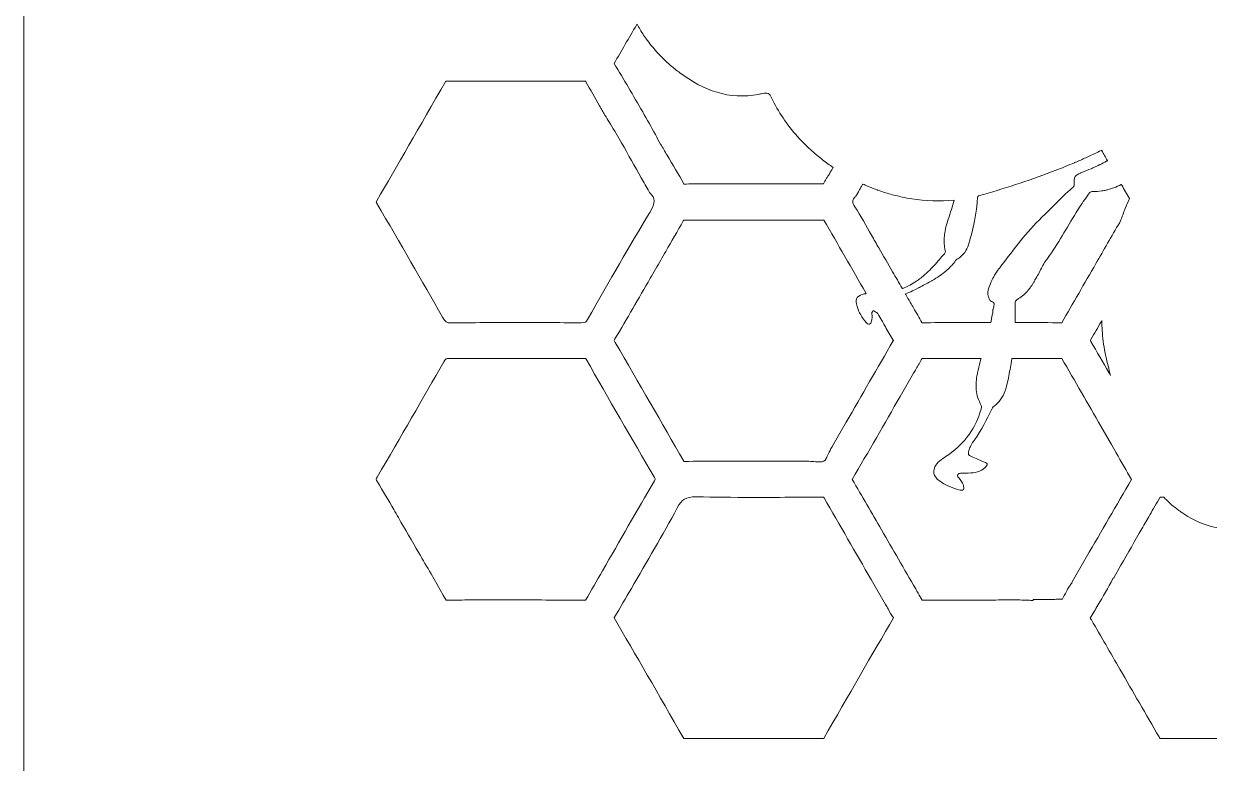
# Model space of a CAD drawing. Extents: x 54 to 4078, y -2000 to -23.
# Drawn here: x 2207.3 to 2650.2, y -544.7 to -268.3 of the extents above; entities that cross this region are included whole.
import ezdxf

# ---------------------------------------------------------------- set-up
doc = ezdxf.new("R2010")
doc.units = 0
doc.header["$MEASUREMENT"] = 0
doc.layers.add('Layer 1', color=7, linetype='Continuous', lineweight=0)

msp = doc.modelspace()

# ---------------------------------------------------------------- linework, layer by layer
at = {"layer": 'Layer 1'}
for points, knots in [([(2207.33, -39.12), (2207.33, -39.12), (2207.33, -960.88), (2207.33, -960.88), (2207.33, -960.88), (3038.67, -960.88), (3038.67, -960.88), (3038.67, -960.88), (3038.67, -39.12), (3038.67, -39.12), (3038.67, -39.12), (2207.33, -39.12), (2207.33, -39.12)], [0, 0, 0, 0, 1, 1, 1, 2, 2, 2, 3, 3, 3, 4, 4, 4, 4]), ([(2427.92, -283.15), (2430.66, -278.41), (2433.42, -273.65), (2436.2, -268.84), (2436.28, -268.71), (2436.35, -268.57), (2436.43, -268.43), (2436.62, -268.78), (2436.81, -269.15), (2437.01, -269.48), (2437.79, -270.88), (2438.64, -272.22), (2439.55, -273.54), (2439.65, -273.68), (2439.76, -273.83), (2439.85, -273.97), (2441.08, -275.7), (2442.41, -277.35), (2443.86, -278.96), (2445.43, -280.67), (2447.14, -282.33), (2448.97, -283.9), (2450.09, -284.84), (2451.24, -285.78), (2452.44, -286.66), (2461.26, -293.21), (2470.86, -296.86), (2481.84, -294.72), (2482.29, -294.62), (2482.73, -294.53), (2483.2, -294.42), (2485.2, -293.96), (2485.94, -294.41), (2486.72, -296.08), (2489.13, -301.17), (2492.41, -306.03), (2496.4, -310.48), (2496.72, -310.85), (2497.06, -311.22), (2497.4, -311.57), (2498.38, -312.62), (2499.4, -313.65), (2500.46, -314.65), (2500.57, -314.74), (2500.66, -314.84), (2500.77, -314.93), (2500.98, -315.14), (2501.2, -315.34), (2501.43, -315.54), (2501.95, -316.02), (2502.47, -316.48), (2503.02, -316.95), (2503.78, -317.59), (2504.55, -318.23), (2505.34, -318.85), (2505.45, -318.96), (2505.58, -319.04), (2505.7, -319.14), (2506.36, -319.65), (2507.03, -320.16), (2507.7, -320.65), (2507.71, -320.65), (2507.72, -320.66), (2507.74, -320.67), (2508.38, -321.14), (2509.05, -321.59), (2509.7, -322.04), (2509.63, -322.16), (2509.56, -322.28), (2509.47, -322.41), (2509.26, -322.78), (2509.04, -323.15), (2508.8, -323.49), (2508.67, -323.7), (2508.57, -323.89), (2508.47, -324.07), (2508.36, -324.28), (2508.28, -324.47), (2508.19, -324.62), (2508.15, -324.72), (2508.11, -324.82), (2508.08, -324.9), (2508.04, -324.98), (2508.01, -325.03), (2507.99, -325.05), (2507.99, -325.05), (2507.66, -325.34), (2507.66, -325.34), (2507.66, -325.34), (2507.41, -325.79), (2507.41, -325.79), (2507.31, -325.97), (2507.2, -326.15), (2507.09, -326.34), (2506.77, -326.88), (2506.4, -327.47), (2506.11, -328.22), (2506.07, -328.22), (2505.93, -328.22), (2505.93, -328.22), (2501.4, -328.21), (2496.85, -328.2), (2492.31, -328.2), (2488.55, -328.2), (2484.8, -328.2), (2481.05, -328.21), (2478.15, -328.21), (2475.26, -328.22), (2472.36, -328.22), (2472.36, -328.22), (2463.66, -328.21), (2462.14, -328.21), (2458.91, -328.21), (2456.41, -328.22), (2454.03, -328.23), (2454.03, -328.23), (2453.98, -328.23), (2453.98, -328.23), (2453.97, -328.22), (2453.96, -328.2), (2453.95, -328.16), (2451.9, -324.55), (2449.73, -320.92), (2447.66, -317.41), (2446.85, -316.05), (2446.05, -314.7), (2445.23, -313.33), (2444.6, -312.15), (2443.94, -310.97), (2443.3, -309.78), (2441.76, -306.98), (2440.17, -304.09), (2438.55, -301.28), (2435.05, -295.2), (2431.47, -289.12), (2427.91, -283.22), (2427.91, -283.21), (2427.91, -283.2), (2427.91, -283.18), (2427.91, -283.17), (2427.91, -283.15), (2427.92, -283.15)], [0, 0, 0, 0, 1, 1, 1, 2, 2, 2, 3, 3, 3, 4, 4, 4, 5, 5, 5, 6, 6, 6, 7, 7, 7, 8, 8, 8, 9, 9, 9, 10, 10, 10, 11, 11, 11, 12, 12, 12, 13, 13, 13, 14, 14, 14, 15, 15, 15, 16, 16, 16, 17, 17, 17, 18, 18, 18, 19, 19, 19, 20, 20, 20, 21, 21, 21, 22, 22, 22, 23, 23, 23, 24, 24, 24, 25, 25, 25, 26, 26, 26, 27, 27, 27, 28, 28, 28, 29, 29, 29, 30, 30, 30, 31, 31, 31, 32, 32, 32, 33, 33, 33, 34, 34, 34, 35, 35, 35, 36, 36, 36, 37, 37, 37, 38, 38, 38, 39, 39, 39, 40, 40, 40, 41, 41, 41, 42, 42, 42, 43, 43, 43, 44, 44, 44, 45, 45, 45, 46, 46, 46, 47, 47, 47, 47]), ([(2339.18, -334.55), (2346.83, -321.4), (2355.04, -307.18), (2364.99, -289.84), (2373.33, -289.85), (2381.66, -289.85), (2389.99, -289.85), (2399.06, -289.85), (2408.1, -289.84), (2417.16, -289.84), (2417.16, -289.84), (2417.23, -289.84), (2417.23, -289.84), (2417.28, -289.88), (2417.32, -289.95), (2417.36, -290.03), (2419.01, -293.05), (2420.74, -296.07), (2422.42, -298.97), (2423.11, -300.15), (2423.8, -301.32), (2424.46, -302.49), (2424.46, -302.49), (2424.57, -302.66), (2424.57, -302.66), (2424.57, -302.66), (2424.7, -302.84), (2424.7, -302.84), (2424.7, -302.84), (2424.76, -302.97), (2424.76, -302.97), (2424.76, -302.97), (2424.88, -303.16), (2424.88, -303.16), (2425.42, -304.09), (2425.97, -304.99), (2426.52, -305.9), (2427.9, -308.18), (2429.32, -310.54), (2430.65, -312.89), (2433.11, -317.2), (2435.6, -321.6), (2437.99, -325.86), (2438.97, -327.61), (2439.95, -329.35), (2440.93, -331.1), (2440.93, -331.1), (2441.12, -331.43), (2441.12, -331.43), (2441.12, -331.43), (2441.39, -331.71), (2441.39, -331.71), (2443.18, -333.55), (2443.55, -334.96), (2441.17, -338.89), (2433.58, -351.45), (2426.41, -363.96), (2417.97, -378.88), (2417.4, -379.91), (2417.18, -380.09), (2415.6, -380.09), (2415.6, -380.09), (2415.49, -380.09), (2415.49, -380.09), (2406.69, -380.03), (2399.42, -380.01), (2392.62, -380.01), (2383.3, -380.01), (2374.89, -380.05), (2366.92, -380.15), (2366.92, -380.15), (2366.83, -380.15), (2366.83, -380.15), (2365.38, -380.15), (2364.89, -379.95), (2363.77, -377.97), (2355.98, -364.22), (2348.35, -351.05), (2339.16, -335.27), (2339.07, -335.09), (2339.03, -334.98), (2339.01, -334.93), (2339.03, -334.88), (2339.08, -334.76), (2339.18, -334.55)], [0, 0, 0, 0, 1, 1, 1, 2, 2, 2, 3, 3, 3, 4, 4, 4, 5, 5, 5, 6, 6, 6, 7, 7, 7, 8, 8, 8, 9, 9, 9, 10, 10, 10, 11, 11, 11, 12, 12, 12, 13, 13, 13, 14, 14, 14, 15, 15, 15, 16, 16, 16, 17, 17, 17, 18, 18, 18, 19, 19, 19, 20, 20, 20, 21, 21, 21, 22, 22, 22, 23, 23, 23, 24, 24, 24, 25, 25, 25, 26, 26, 26, 27, 27, 27, 28, 28, 28, 28]), ([(2612.09, -319.57), (2612.08, -319.57), (2612.08, -319.57), (2612.07, -319.58), (2612.07, -319.58), (2612.06, -319.58), (2612.05, -319.58), (2612.05, -319.59), (2612.05, -319.59), (2612.04, -319.59), (2611.94, -319.64), (2611.86, -319.68), (2611.78, -319.72), (2611.01, -320.12), (2610.23, -320.53), (2609.47, -320.92), (2609.36, -320.98), (2609.26, -321.03), (2609.13, -321.09), (2608.55, -321.39), (2607.94, -321.66), (2607.35, -321.95), (2606.91, -322.14), (2606.48, -322.33), (2606.05, -322.51), (2604.9, -322.98), (2603.73, -323.45), (2602.58, -323.91), (2602.4, -323.98), (2602.24, -324.05), (2602.09, -324.11), (2602.08, -324.12), (2602.06, -324.14), (2602.04, -324.14), (2601.13, -324.54), (2600.53, -324.92), (2600.13, -325.4), (2600.11, -325.4), (2600.11, -325.41), (2600.11, -325.41), (2599.69, -326.12), (2599.63, -327.05), (2599.74, -328.47), (2599.78, -328.84), (2599.65, -329.01), (2599.46, -329.16), (2599.4, -329.38), (2599.23, -329.49), (2599.06, -329.64), (2598.56, -330.07), (2598.05, -330.51), (2597.56, -330.96), (2594.13, -334.05), (2591.09, -337.53), (2587.7, -340.67), (2581.85, -346.11), (2577.26, -352.62), (2572.4, -358.91), (2572.24, -359.11), (2572.1, -359.3), (2571.94, -359.51), (2571.81, -359.71), (2571.65, -359.9), (2571.52, -360.09), (2570.81, -361.08), (2570.13, -362.09), (2569.55, -363.14), (2569.35, -363.49), (2569.15, -363.86), (2568.97, -364.23), (2568.47, -365.26), (2568.07, -366.32), (2567.77, -367.43), (2567.67, -367.78), (2567.59, -368.12), (2567.54, -368.47), (2567.46, -368.85), (2567.44, -369.23), (2567.49, -369.62), (2567.55, -369.98), (2567.66, -370.35), (2567.88, -370.71), (2567.92, -371.11), (2568.08, -371.43), (2568.31, -371.7), (2568.36, -371.76), (2568.42, -371.8), (2568.48, -371.85), (2568.68, -372.03), (2568.91, -372.16), (2569.18, -372.26), (2570.02, -372.57), (2569.91, -373.09), (2569.7, -373.71), (2569.68, -373.98), (2569.65, -374.27), (2569.63, -374.54), (2569.58, -374.62), (2569.54, -374.72), (2569.49, -374.82), (2569.46, -374.92), (2569.43, -375.04), (2569.41, -375.16), (2569.35, -375.55), (2569.38, -375.96), (2569.38, -376.36), (2569.18, -376.83), (2569.06, -377.29), (2568.97, -377.78), (2568.96, -377.84), (2568.95, -377.91), (2568.94, -377.98), (2568.86, -378.52), (2568.81, -379.04), (2568.73, -379.58), (2568.69, -379.72), (2568.66, -379.88), (2568.63, -380.03), (2568.63, -380.03), (2568.46, -380.03), (2568.46, -380.03), (2559.97, -380.03), (2551.38, -380.03), (2542.9, -380.07), (2542.9, -380.04), (2542.88, -380.03), (2542.86, -380.01), (2541.82, -378.2), (2540.77, -376.36), (2539.72, -374.54), (2539.32, -373.84), (2538.9, -373.14), (2538.49, -372.42), (2537.92, -371.46), (2537.38, -370.47), (2536.81, -369.51), (2536.78, -369.43), (2536.72, -369.36), (2536.68, -369.29), (2537.59, -368.97), (2538.46, -368.59), (2539.34, -368.17), (2540.05, -367.84), (2540.77, -367.47), (2541.46, -367.1), (2541.49, -367.09), (2541.54, -367.08), (2541.57, -367.05), (2541.83, -366.91), (2542.09, -366.78), (2542.36, -366.65), (2543.76, -365.9), (2545.17, -365.17), (2546.55, -364.39), (2546.61, -364.34), (2546.67, -364.3), (2546.74, -364.27), (2548.58, -363.22), (2550.33, -362.07), (2551.91, -360.7), (2553.08, -359.71), (2554.15, -358.59), (2555.11, -357.33), (2555.22, -357.17), (2555.34, -357.03), (2555.43, -356.86), (2555.43, -356.86), (2555.43, -356.86), (2555.44, -356.85), (2555.52, -356.77), (2555.58, -356.67), (2555.65, -356.59), (2555.78, -356.39), (2556.02, -356.27), (2556.22, -356.14), (2557.28, -355.52), (2558.15, -354.73), (2558.85, -353.82), (2558.86, -353.8), (2558.88, -353.78), (2558.88, -353.77), (2559.45, -352.92), (2559.9, -351.99), (2560.22, -350.98), (2562.08, -345.12), (2563.21, -339.12), (2563.66, -333.02), (2563.73, -332.99), (2563.82, -332.97), (2563.9, -332.96), (2563.9, -332.85), (2563.9, -332.77), (2563.91, -332.66), (2564.57, -332.49), (2565.19, -332.33), (2565.84, -332.14), (2575.06, -329.43), (2584.13, -326.51), (2592.99, -323.05), (2595.29, -322.16), (2597.56, -321.24), (2599.81, -320.28), (2599.94, -320.22), (2600.09, -320.16), (2600.22, -320.1), (2601.53, -319.55), (2602.83, -318.97), (2604.11, -318.39), (2604.42, -318.26), (2604.73, -318.1), (2605.05, -317.97), (2605.77, -317.64), (2606.48, -317.3), (2607.2, -316.96), (2608.1, -316.54), (2608.98, -316.1), (2609.86, -315.66), (2609.9, -315.65), (2609.93, -315.64), (2609.97, -315.61), (2610.01, -315.67), (2610.04, -315.73), (2610.07, -315.79), (2610.76, -316.97), (2611.43, -318.15), (2612.11, -319.33), (2612.13, -319.35), (2612.15, -319.4), (2612.15, -319.42), (2612.15, -319.47), (2612.13, -319.53), (2612.09, -319.57)], [0, 0, 0, 0, 1, 1, 1, 2, 2, 2, 3, 3, 3, 4, 4, 4, 5, 5, 5, 6, 6, 6, 7, 7, 7, 8, 8, 8, 9, 9, 9, 10, 10, 10, 11, 11, 11, 12, 12, 12, 13, 13, 13, 14, 14, 14, 15, 15, 15, 16, 16, 16, 17, 17, 17, 18, 18, 18, 19, 19, 19, 20, 20, 20, 21, 21, 21, 22, 22, 22, 23, 23, 23, 24, 24, 24, 25, 25, 25, 26, 26, 26, 27, 27, 27, 28, 28, 28, 29, 29, 29, 30, 30, 30, 31, 31, 31, 32, 32, 32, 33, 33, 33, 34, 34, 34, 35, 35, 35, 36, 36, 36, 37, 37, 37, 38, 38, 38, 39, 39, 39, 40, 40, 40, 41, 41, 41, 42, 42, 42, 43, 43, 43, 44, 44, 44, 45, 45, 45, 46, 46, 46, 47, 47, 47, 48, 48, 48, 49, 49, 49, 50, 50, 50, 51, 51, 51, 52, 52, 52, 53, 53, 53, 54, 54, 54, 55, 55, 55, 56, 56, 56, 57, 57, 57, 58, 58, 58, 59, 59, 59, 60, 60, 60, 61, 61, 61, 62, 62, 62, 63, 63, 63, 64, 64, 64, 65, 65, 65, 66, 66, 66, 67, 67, 67, 68, 68, 68, 69, 69, 69, 70, 70, 70, 71, 71, 71, 72, 72, 72, 73, 73, 73, 74, 74, 74, 75, 75, 75, 76, 76, 76, 77, 77, 77, 77]), ([(2552.72, -341.32), (2551.41, -345.18), (2550.6, -349.11), (2551.59, -353.21), (2551.68, -353.64), (2551.57, -353.95), (2551.27, -354.28), (2551.27, -354.28), (2551.26, -354.28), (2551.26, -354.28), (2551.2, -354.4), (2551.11, -354.52), (2551.01, -354.62), (2550.47, -355.21), (2549.94, -355.79), (2549.42, -356.39), (2548.07, -357.95), (2546.72, -359.53), (2545.21, -360.96), (2545.08, -361.09), (2544.92, -361.22), (2544.79, -361.35), (2544.56, -361.57), (2544.33, -361.78), (2544.1, -361.98), (2543.01, -362.95), (2541.88, -363.82), (2540.72, -364.59), (2540.55, -364.72), (2540.38, -364.83), (2540.2, -364.93), (2539.42, -365.45), (2538.63, -365.91), (2537.82, -366.34), (2537.15, -366.68), (2536.45, -367.02), (2535.74, -367.29), (2535.74, -367.3), (2535.74, -367.3), (2535.73, -367.3), (2535.72, -367.32), (2535.7, -367.32), (2535.69, -367.33), (2535.69, -367.33), (2535.69, -367.33), (2535.68, -367.33), (2535.68, -367.33), (2535.65, -367.33), (2535.65, -367.33), (2535.61, -367.33), (2535.59, -367.32), (2535.56, -367.29), (2535.56, -367.29), (2535.55, -367.28), (2535.55, -367.28), (2535.53, -367.28), (2535.52, -367.26), (2535.51, -367.22), (2535.51, -367.22), (2535.51, -367.22), (2535.49, -367.22), (2535.49, -367.22), (2535.48, -367.21), (2535.48, -367.21), (2535.47, -367.18), (2535.46, -367.17), (2535.46, -367.16), (2535.46, -367.16), (2535.45, -367.16), (2535.45, -367.16), (2534.27, -365.11), (2533.09, -363.08), (2531.9, -361.04), (2530.18, -358.09), (2528.46, -355.1), (2526.74, -352.14), (2525.84, -350.58), (2524.93, -348.96), (2524.07, -347.38), (2522.09, -343.85), (2520.06, -340.21), (2517.78, -336.73), (2517.27, -335.96), (2516.99, -335.3), (2516.99, -334.84), (2516.99, -334.67), (2516.99, -334.17), (2517.86, -333.17), (2517.86, -333.17), (2518.06, -332.97), (2518.06, -332.97), (2518.06, -332.97), (2518.6, -332.03), (2519.13, -331.09), (2519.44, -330.57), (2519.74, -330.04), (2519.94, -329.68), (2520.15, -329.33), (2520.36, -328.97), (2520.57, -328.61), (2520.65, -328.49), (2520.7, -328.36), (2520.79, -328.24), (2521.1, -328.39), (2521.4, -328.53), (2521.71, -328.67), (2523.15, -329.3), (2524.63, -329.89), (2526.11, -330.41), (2526.22, -330.47), (2526.36, -330.52), (2526.48, -330.55), (2528.28, -331.2), (2530.1, -331.77), (2531.93, -332.26), (2534.28, -332.88), (2536.65, -333.39), (2539.04, -333.76), (2544.23, -334.57), (2549.55, -334.77), (2554.86, -334.24), (2554.21, -336.62), (2553.53, -338.98), (2552.72, -341.32)], [0, 0, 0, 0, 1, 1, 1, 2, 2, 2, 3, 3, 3, 4, 4, 4, 5, 5, 5, 6, 6, 6, 7, 7, 7, 8, 8, 8, 9, 9, 9, 10, 10, 10, 11, 11, 11, 12, 12, 12, 13, 13, 13, 14, 14, 14, 15, 15, 15, 16, 16, 16, 17, 17, 17, 18, 18, 18, 19, 19, 19, 20, 20, 20, 21, 21, 21, 22, 22, 22, 23, 23, 23, 24, 24, 24, 25, 25, 25, 26, 26, 26, 27, 27, 27, 28, 28, 28, 29, 29, 29, 30, 30, 30, 31, 31, 31, 32, 32, 32, 33, 33, 33, 34, 34, 34, 35, 35, 35, 36, 36, 36, 37, 37, 37, 38, 38, 38, 39, 39, 39, 40, 40, 40, 41, 41, 41, 41]), ([(2617.3, -328.47), (2617.33, -328.47), (2617.36, -328.45), (2617.4, -328.42), (2617.42, -328.48), (2617.45, -328.54), (2617.49, -328.6), (2618.45, -330.27), (2619.42, -331.93), (2620.38, -333.59), (2620.4, -333.62), (2620.4, -333.64), (2620.42, -333.66), (2619.82, -334.89), (2619.24, -336.15), (2618.76, -337.43), (2618.17, -338.93), (2617.61, -340.46), (2617.09, -341.97), (2616.96, -342.16), (2616.86, -342.36), (2616.73, -342.57), (2613.7, -347.79), (2610.74, -352.95), (2607.83, -357.99), (2603.51, -365.47), (2599.29, -372.8), (2595.11, -380.07), (2590.44, -380.04), (2585.74, -380.04), (2581.06, -380.03), (2581.06, -380.03), (2577.69, -380.03), (2577.69, -380.03), (2577.69, -380.03), (2577.69, -379.97), (2577.69, -379.97), (2577.69, -379.97), (2577.7, -379.97), (2577.7, -379.97), (2577.71, -379.41), (2577.72, -378.88), (2577.71, -378.34), (2577.71, -378.34), (2577.71, -378.14), (2577.71, -378.14), (2577.71, -377.16), (2577.69, -376.21), (2577.66, -375.23), (2577.66, -375.23), (2577.66, -375.16), (2577.66, -375.16), (2577.66, -374.58), (2577.66, -373.99), (2577.67, -373.4), (2577.66, -373.14), (2577.65, -372.85), (2577.65, -372.57), (2577.65, -372.42), (2577.67, -372.32), (2577.72, -372.22), (2577.78, -372.09), (2577.86, -372.01), (2577.95, -371.92), (2577.95, -371.9), (2577.96, -371.89), (2577.97, -371.86), (2578.15, -371.48), (2578.63, -371.35), (2578.92, -371.08), (2579.67, -370.7), (2580.36, -370.22), (2580.94, -369.64), (2581.15, -369.43), (2581.36, -369.21), (2581.55, -368.97), (2581.74, -368.83), (2581.94, -368.66), (2582.11, -368.48), (2582.2, -368.4), (2582.29, -368.33), (2582.36, -368.23), (2582.44, -368.12), (2582.53, -368.03), (2582.6, -367.9), (2582.63, -367.85), (2582.66, -367.79), (2582.69, -367.74), (2582.77, -367.66), (2582.83, -367.58), (2582.9, -367.51), (2582.91, -367.48), (2582.92, -367.47), (2582.93, -367.46), (2582.94, -367.45), (2582.95, -367.42), (2582.97, -367.41), (2583.38, -366.84), (2583.78, -366.26), (2584.17, -365.66), (2584.17, -365.65), (2584.18, -365.65), (2584.18, -365.64), (2584.19, -365.62), (2584.2, -365.6), (2584.21, -365.59), (2584.31, -365.46), (2584.41, -365.33), (2584.52, -365.2), (2584.52, -365.18), (2584.53, -365.17), (2584.54, -365.16), (2584.76, -364.89), (2584.95, -364.6), (2585.06, -364.27), (2585.09, -364.16), (2585.1, -364.04), (2585.11, -363.93), (2585.11, -363.93), (2585.11, -363.9), (2585.11, -363.9), (2585.21, -363.77), (2585.32, -363.64), (2585.41, -363.49), (2586.4, -362.15), (2587.03, -360.64), (2587.74, -359.15), (2588.16, -358.46), (2588.55, -357.72), (2588.99, -357.07), (2589.26, -356.71), (2589.52, -356.35), (2589.78, -356.01), (2593.72, -350.58), (2596.92, -344.65), (2600.46, -338.93), (2601.61, -337.09), (2602.81, -335.24), (2604.07, -333.47), (2604.4, -332.98), (2604.74, -332.52), (2605.11, -332.04), (2605.17, -331.92), (2605.28, -331.82), (2605.36, -331.7), (2605.6, -331.38), (2605.81, -331.2), (2606.06, -331.09), (2606.26, -331.01), (2606.49, -330.98), (2606.78, -330.98), (2607.88, -331.03), (2608.96, -330.97), (2610.05, -330.82), (2610.58, -330.73), (2611.1, -330.64), (2611.63, -330.51), (2611.83, -330.47), (2612.02, -330.4), (2612.21, -330.35), (2613.01, -330.15), (2613.79, -329.9), (2614.54, -329.64), (2615.47, -329.28), (2616.4, -328.9), (2617.3, -328.47)], [0, 0, 0, 0, 1, 1, 1, 2, 2, 2, 3, 3, 3, 4, 4, 4, 5, 5, 5, 6, 6, 6, 7, 7, 7, 8, 8, 8, 9, 9, 9, 10, 10, 10, 11, 11, 11, 12, 12, 12, 13, 13, 13, 14, 14, 14, 15, 15, 15, 16, 16, 16, 17, 17, 17, 18, 18, 18, 19, 19, 19, 20, 20, 20, 21, 21, 21, 22, 22, 22, 23, 23, 23, 24, 24, 24, 25, 25, 25, 26, 26, 26, 27, 27, 27, 28, 28, 28, 29, 29, 29, 30, 30, 30, 31, 31, 31, 32, 32, 32, 33, 33, 33, 34, 34, 34, 35, 35, 35, 36, 36, 36, 37, 37, 37, 38, 38, 38, 39, 39, 39, 40, 40, 40, 41, 41, 41, 42, 42, 42, 43, 43, 43, 44, 44, 44, 45, 45, 45, 46, 46, 46, 47, 47, 47, 48, 48, 48, 49, 49, 49, 50, 50, 50, 51, 51, 51, 52, 52, 52, 53, 53, 53, 54, 54, 54, 55, 55, 55, 55]), ([(2521.9, -368.9), (2521.91, -368.9), (2521.91, -368.91), (2521.91, -368.92), (2521.96, -368.96), (2521.98, -369.02), (2521.97, -369.07), (2521.98, -369.11), (2521.97, -369.16), (2521.94, -369.2), (2521.91, -369.23), (2521.88, -369.26), (2521.83, -369.26), (2521.79, -369.26), (2521.76, -369.24), (2521.73, -369.22), (2521.66, -369.23), (2521.6, -369.26), (2521.54, -369.27), (2521.45, -369.28), (2521.38, -369.29), (2521.31, -369.3), (2520.23, -369.48), (2519.38, -369.9), (2518.82, -370.51), (2518.79, -370.54), (2518.74, -370.59), (2518.7, -370.64), (2518.31, -371.29), (2518.18, -372.11), (2518.38, -373.07), (2518.44, -373.38), (2518.53, -373.68), (2518.61, -373.98), (2519.27, -376.23), (2520.52, -378.22), (2522.08, -379.98), (2522.11, -380.03), (2522.15, -380.08), (2522.19, -380.12), (2522.71, -380.7), (2523.26, -380.78), (2523.67, -380.38), (2523.73, -380.27), (2523.8, -380.15), (2523.84, -380.02), (2523.9, -379.84), (2523.95, -379.66), (2524.01, -379.49), (2524.24, -378.61), (2524.31, -377.73), (2524.15, -376.8), (2524.07, -376.34), (2524.16, -376.08), (2524.38, -376.02), (2524.43, -375.59), (2524.79, -375.53), (2525.3, -375.85), (2525.56, -376.02), (2525.82, -376.17), (2526.07, -376.34), (2526.13, -376.4), (2526.21, -376.46), (2526.3, -376.51), (2526.3, -376.51), (2526.79, -377.35), (2526.79, -377.35), (2526.79, -377.35), (2527.84, -379.18), (2527.84, -379.18), (2528.19, -379.78), (2528.54, -380.4), (2528.88, -381.01), (2528.98, -381.18), (2529.1, -381.38), (2529.2, -381.57), (2530.15, -383.22), (2531.13, -384.9), (2532.15, -386.55), (2532.18, -386.59), (2532.2, -386.64), (2532.22, -386.66), (2532.2, -386.72), (2532.17, -386.77), (2532.13, -386.84), (2526.27, -396.96), (2520.33, -407.28), (2514.58, -417.24), (2514.58, -417.24), (2509.34, -426.34), (2509.34, -426.34), (2509.31, -426.39), (2509.29, -426.42), (2509.27, -426.47), (2508.71, -427.34), (2508.3, -428.26), (2507.88, -429.15), (2507.4, -430.22), (2506.78, -431.57), (2506.26, -431.83), (2505.91, -431.99), (2505.35, -432.08), (2504.57, -432.08), (2503.93, -432.08), (2503.24, -432.03), (2502.52, -431.97), (2501.71, -431.91), (2500.88, -431.85), (2500.05, -431.85), (2500.05, -431.85), (2479.73, -431.85), (2479.73, -431.85), (2471.59, -431.85), (2462.84, -431.85), (2454.1, -431.89), (2454.1, -431.89), (2453.94, -431.89), (2453.94, -431.89), (2453.92, -431.84), (2453.9, -431.8), (2453.86, -431.76), (2445.74, -417.58), (2437.15, -402.67), (2428.32, -387.47), (2427.85, -386.7), (2427.85, -386.7), (2428.19, -386.14), (2432.66, -378.6), (2437.09, -370.9), (2441.38, -363.47), (2442.67, -361.21), (2443.96, -358.96), (2445.28, -356.71), (2445.91, -355.6), (2446.54, -354.52), (2447.17, -353.41), (2449.32, -349.71), (2451.55, -345.86), (2453.67, -342.04), (2453.79, -341.85), (2453.85, -341.76), (2453.9, -341.7), (2453.95, -341.68), (2454.05, -341.68), (2454.18, -341.68), (2457.85, -341.72), (2461.79, -341.73), (2466.89, -341.73), (2469.1, -341.73), (2471.33, -341.73), (2473.54, -341.72), (2473.54, -341.72), (2492.43, -341.72), (2492.43, -341.72), (2496.19, -341.72), (2501.16, -341.72), (2506.19, -341.71), (2506.19, -341.71), (2506.26, -341.71), (2506.26, -341.71), (2511.44, -350.77), (2516.73, -359.93), (2521.9, -368.9)], [0, 0, 0, 0, 1, 1, 1, 2, 2, 2, 3, 3, 3, 4, 4, 4, 5, 5, 5, 6, 6, 6, 7, 7, 7, 8, 8, 8, 9, 9, 9, 10, 10, 10, 11, 11, 11, 12, 12, 12, 13, 13, 13, 14, 14, 14, 15, 15, 15, 16, 16, 16, 17, 17, 17, 18, 18, 18, 19, 19, 19, 20, 20, 20, 21, 21, 21, 22, 22, 22, 23, 23, 23, 24, 24, 24, 25, 25, 25, 26, 26, 26, 27, 27, 27, 28, 28, 28, 29, 29, 29, 30, 30, 30, 31, 31, 31, 32, 32, 32, 33, 33, 33, 34, 34, 34, 35, 35, 35, 36, 36, 36, 37, 37, 37, 38, 38, 38, 39, 39, 39, 40, 40, 40, 41, 41, 41, 42, 42, 42, 43, 43, 43, 44, 44, 44, 45, 45, 45, 46, 46, 46, 47, 47, 47, 48, 48, 48, 49, 49, 49, 50, 50, 50, 51, 51, 51, 52, 52, 52, 53, 53, 53, 54, 54, 54, 54]), ([(2613.33, -399.78), (2613.11, -399.4), (2612.9, -399.03), (2612.68, -398.66), (2610.45, -394.79), (2608.21, -390.95), (2606.01, -387.12), (2605.86, -386.9), (2605.82, -386.77), (2605.8, -386.71), (2605.82, -386.65), (2605.86, -386.52), (2605.99, -386.29), (2607.28, -384.09), (2608.56, -381.9), (2609.83, -379.72), (2609.9, -379.57), (2609.98, -379.42), (2610.08, -379.28), (2610.09, -379.92), (2610.1, -380.57), (2610.11, -381.22), (2610.13, -381.41), (2610.13, -381.62), (2610.15, -381.84), (2610.29, -384.64), (2610.59, -387.41), (2611.09, -390.21), (2611.22, -391.01), (2611.4, -391.82), (2611.57, -392.61), (2612.11, -395.03), (2612.69, -397.41), (2613.33, -399.78)], [0, 0, 0, 0, 1, 1, 1, 2, 2, 2, 3, 3, 3, 4, 4, 4, 5, 5, 5, 6, 6, 6, 7, 7, 7, 8, 8, 8, 9, 9, 9, 10, 10, 10, 11, 11, 11, 11]), ([(2417.2, -483.78), (2417.05, -483.76), (2416.86, -483.74), (2416.66, -483.74), (2416.66, -483.74), (2416.64, -483.74), (2416.64, -483.74), (2414.99, -483.76), (2413.36, -483.77), (2411.73, -483.77), (2406.85, -483.77), (2401.88, -483.72), (2397.08, -483.67), (2392.69, -483.65), (2388.16, -483.59), (2383.7, -483.59), (2383.7, -483.59), (2383.07, -483.59), (2383.07, -483.59), (2380.1, -483.59), (2377.1, -483.64), (2374.2, -483.67), (2371.39, -483.72), (2368.47, -483.76), (2365.62, -483.76), (2365.47, -483.76), (2365.33, -483.77), (2365.16, -483.78), (2365.16, -483.78), (2364.2, -482.2), (2364.2, -482.2), (2364.2, -482.2), (2364.09, -482.04), (2364.09, -482.04), (2364.09, -482.04), (2364.02, -481.85), (2364.02, -481.85), (2364.02, -481.85), (2359.52, -473.97), (2359.52, -473.97), (2357.98, -471.34), (2356.45, -468.7), (2354.92, -466.07), (2352.39, -461.68), (2349.85, -457.3), (2347.31, -452.93), (2346.7, -451.91), (2346.11, -450.89), (2345.53, -449.86), (2343.56, -446.47), (2341.53, -442.96), (2339.44, -439.54), (2338.91, -438.66), (2338.95, -438.47), (2339.36, -437.78), (2348.3, -422.47), (2356.43, -408.4), (2364.22, -394.74), (2364.92, -393.51), (2365.24, -393.4), (2366.4, -393.4), (2366.4, -393.4), (2366.44, -393.4), (2366.44, -393.4), (2373.47, -393.45), (2381.16, -393.47), (2389.92, -393.47), (2397.85, -393.47), (2405.91, -393.46), (2413.7, -393.43), (2413.7, -393.43), (2417.02, -393.42), (2417.02, -393.42), (2417.1, -393.42), (2417.16, -393.42), (2417.21, -393.43), (2417.26, -393.48), (2417.32, -393.58), (2417.41, -393.72), (2425.85, -408.49), (2434.45, -423.39), (2442.95, -437.97), (2443.2, -438.4), (2443.22, -438.55), (2443.22, -438.55), (2443.22, -438.57), (2443.2, -438.72), (2442.94, -439.16), (2436.44, -450.34), (2429.89, -461.73), (2423.55, -472.76), (2421.43, -476.42), (2419.33, -480.1), (2417.2, -483.78)], [0, 0, 0, 0, 1, 1, 1, 2, 2, 2, 3, 3, 3, 4, 4, 4, 5, 5, 5, 6, 6, 6, 7, 7, 7, 8, 8, 8, 9, 9, 9, 10, 10, 10, 11, 11, 11, 12, 12, 12, 13, 13, 13, 14, 14, 14, 15, 15, 15, 16, 16, 16, 17, 17, 17, 18, 18, 18, 19, 19, 19, 20, 20, 20, 21, 21, 21, 22, 22, 22, 23, 23, 23, 24, 24, 24, 25, 25, 25, 26, 26, 26, 27, 27, 27, 28, 28, 28, 29, 29, 29, 30, 30, 30, 31, 31, 31, 31]), ([(2598.98, -476.89), (2598.98, -476.89), (2598.91, -477.29), (2598.91, -477.29), (2598.9, -477.33), (2598.86, -477.36), (2598.81, -477.43), (2598.74, -477.53), (2598.66, -477.61), (2598.6, -477.71), (2598.34, -478.03), (2598.03, -478.43), (2597.73, -478.95), (2597.44, -479.46), (2597.16, -479.97), (2596.88, -480.47), (2596.34, -481.47), (2595.78, -482.47), (2595.21, -483.46), (2595.16, -483.46), (2595.11, -483.45), (2595.06, -483.43), (2594.69, -483.4), (2594.28, -483.34), (2593.8, -483.34), (2593.51, -483.34), (2593.23, -483.36), (2592.96, -483.4), (2592.32, -483.49), (2591.59, -483.54), (2590.68, -483.54), (2589.99, -483.54), (2589.3, -483.52), (2588.55, -483.48), (2588.2, -483.47), (2587.85, -483.47), (2587.49, -483.46), (2587.49, -483.46), (2587.15, -483.46), (2587.15, -483.46), (2587.15, -483.46), (2584.42, -483.47), (2584.42, -483.47), (2584.42, -483.47), (2584.42, -483.9), (2584.42, -483.9), (2584.15, -483.89), (2583.88, -483.86), (2583.6, -483.84), (2583.18, -483.82), (2582.8, -483.78), (2582.38, -483.77), (2580.48, -483.71), (2578.46, -483.66), (2576.16, -483.66), (2573.66, -483.66), (2571.11, -483.71), (2568.66, -483.74), (2566.23, -483.78), (2563.71, -483.83), (2561.26, -483.83), (2560.03, -483.83), (2558.9, -483.82), (2557.82, -483.79), (2556.03, -483.77), (2554.06, -483.74), (2551.65, -483.74), (2550.35, -483.74), (2549.05, -483.74), (2547.73, -483.76), (2546.44, -483.76), (2545.15, -483.77), (2543.86, -483.77), (2543.86, -483.77), (2542.94, -483.77), (2542.94, -483.77), (2542.38, -483.05), (2541.93, -482.17), (2541.42, -481.2), (2541.13, -480.65), (2540.85, -480.09), (2540.53, -479.52), (2536.26, -472.2), (2531.93, -464.72), (2527.77, -457.51), (2524.13, -451.22), (2520.48, -444.91), (2516.85, -438.64), (2522.83, -428.29), (2528.9, -417.78), (2534.76, -407.6), (2534.76, -407.6), (2539.73, -398.96), (2539.73, -398.96), (2540.05, -398.42), (2540.36, -397.89), (2540.67, -397.34), (2541.42, -396.09), (2542.19, -394.79), (2542.9, -393.43), (2542.9, -393.43), (2542.9, -393.42), (2542.9, -393.42), (2542.9, -393.42), (2542.95, -393.42), (2542.95, -393.42), (2550.19, -393.45), (2557.51, -393.46), (2564.78, -393.46), (2564.78, -393.46), (2564.93, -393.46), (2564.93, -393.46), (2564.84, -393.84), (2564.73, -394.22), (2564.63, -394.59), (2564.28, -395.99), (2563.92, -397.4), (2563.63, -398.83), (2563.63, -398.83), (2563.63, -398.83), (2563.63, -398.84), (2563.61, -398.96), (2563.59, -399.08), (2563.56, -399.2), (2563.16, -401.21), (2562.98, -403.2), (2563.17, -405.14), (2563.36, -407.14), (2563.93, -409.09), (2565.05, -410.97), (2565.3, -411.39), (2565.13, -411.72), (2565.03, -412.09), (2564.99, -412.21), (2564.96, -412.32), (2564.93, -412.42), (2563.96, -415.93), (2562.47, -419.08), (2560.46, -421.85), (2560.4, -421.96), (2560.33, -422.05), (2560.26, -422.15), (2558.35, -424.8), (2555.95, -427.14), (2553.11, -429.14), (2551.49, -430.27), (2549.81, -431.3), (2548.47, -432.78), (2548.38, -432.9), (2548.27, -433.03), (2548.17, -433.15), (2546.7, -435.29), (2547.1, -437.57), (2549.38, -439.16), (2551.61, -440.72), (2554.07, -441.84), (2556.7, -442.55), (2557.35, -442.73), (2557.98, -442.82), (2558.44, -442.39), (2558.65, -441.91), (2558.49, -441.34), (2558.33, -440.84), (2557.97, -439.82), (2557.38, -438.9), (2556.67, -438.07), (2556.43, -437.78), (2555.96, -437.49), (2556.13, -437.09), (2556.17, -436.97), (2556.27, -436.89), (2556.36, -436.83), (2556.36, -436.79), (2556.38, -436.78), (2556.38, -436.74), (2556.56, -436.29), (2557.13, -436.35), (2557.54, -436.33), (2558.71, -436.24), (2559.9, -436.29), (2561.08, -436.23), (2563.41, -436.09), (2565.54, -435.49), (2567.02, -433.52), (2567.03, -433.52), (2567.03, -433.52), (2567.03, -433.52), (2567.36, -432.99), (2567.34, -432.66), (2566.55, -432.34), (2564.72, -431.61), (2562.97, -430.71), (2561.15, -429.99), (2560.24, -429.65), (2560.08, -429.11), (2560.3, -428.3), (2560.66, -426.9), (2561.24, -425.59), (2562.1, -424.43), (2562.17, -424.33), (2562.27, -424.21), (2562.35, -424.09), (2562.42, -423.97), (2562.51, -423.86), (2562.59, -423.76), (2565.11, -420.21), (2567.05, -416.33), (2568.95, -412.43), (2568.95, -412.43), (2568.95, -412.42), (2568.95, -412.42), (2569.05, -412.24), (2569.13, -412.08), (2569.23, -411.9), (2569.38, -411.66), (2569.55, -411.45), (2569.81, -411.27), (2570.78, -410.57), (2571.59, -409.74), (2572.26, -408.83), (2572.92, -407.84), (2573.45, -406.74), (2573.9, -405.59), (2573.94, -405.45), (2574.01, -405.28), (2574.06, -405.14), (2574.72, -403.21), (2575.13, -401.22), (2575.49, -399.21), (2575.49, -399.21), (2575.49, -399.16), (2575.49, -399.16), (2575.69, -398.1), (2575.86, -397.03), (2576.07, -395.97), (2576.13, -395.62), (2576.19, -395.28), (2576.26, -394.93), (2576.34, -394.47), (2576.42, -393.99), (2576.49, -393.52), (2576.49, -393.52), (2576.48, -393.52), (2576.48, -393.52), (2576.48, -393.52), (2576.48, -393.45), (2576.48, -393.45), (2576.48, -393.45), (2576.79, -393.45), (2576.79, -393.45), (2576.79, -393.45), (2576.79, -393.46), (2576.79, -393.46), (2578.05, -393.46), (2579.3, -393.46), (2580.55, -393.45), (2585.42, -393.45), (2590.31, -393.43), (2595.13, -393.42), (2599.99, -401.87), (2604.86, -410.33), (2609.71, -418.78), (2609.71, -418.78), (2613.65, -425.62), (2613.65, -425.62), (2613.65, -425.62), (2615.41, -428.7), (2615.41, -428.7), (2617.3, -431.96), (2619.22, -435.33), (2621.15, -438.64), (2615.54, -448.28), (2609.86, -458.09), (2604.36, -467.59), (2604.36, -467.59), (2598.98, -476.89), (2598.98, -476.89)], [0, 0, 0, 0, 1, 1, 1, 2, 2, 2, 3, 3, 3, 4, 4, 4, 5, 5, 5, 6, 6, 6, 7, 7, 7, 8, 8, 8, 9, 9, 9, 10, 10, 10, 11, 11, 11, 12, 12, 12, 13, 13, 13, 14, 14, 14, 15, 15, 15, 16, 16, 16, 17, 17, 17, 18, 18, 18, 19, 19, 19, 20, 20, 20, 21, 21, 21, 22, 22, 22, 23, 23, 23, 24, 24, 24, 25, 25, 25, 26, 26, 26, 27, 27, 27, 28, 28, 28, 29, 29, 29, 30, 30, 30, 31, 31, 31, 32, 32, 32, 33, 33, 33, 34, 34, 34, 35, 35, 35, 36, 36, 36, 37, 37, 37, 38, 38, 38, 39, 39, 39, 40, 40, 40, 41, 41, 41, 42, 42, 42, 43, 43, 43, 44, 44, 44, 45, 45, 45, 46, 46, 46, 47, 47, 47, 48, 48, 48, 49, 49, 49, 50, 50, 50, 51, 51, 51, 52, 52, 52, 53, 53, 53, 54, 54, 54, 55, 55, 55, 56, 56, 56, 57, 57, 57, 58, 58, 58, 59, 59, 59, 60, 60, 60, 61, 61, 61, 62, 62, 62, 63, 63, 63, 64, 64, 64, 65, 65, 65, 66, 66, 66, 67, 67, 67, 68, 68, 68, 69, 69, 69, 70, 70, 70, 71, 71, 71, 72, 72, 72, 73, 73, 73, 74, 74, 74, 75, 75, 75, 76, 76, 76, 77, 77, 77, 78, 78, 78, 79, 79, 79, 80, 80, 80, 81, 81, 81, 82, 82, 82, 83, 83, 83, 84, 84, 84, 85, 85, 85, 86, 86, 86, 87, 87, 87, 88, 88, 88, 89, 89, 89, 90, 90, 90, 91, 91, 91, 92, 92, 92, 92]), ([(2428.01, -490.17), (2430.1, -486.57), (2432.2, -482.97), (2434.32, -479.38), (2440.04, -469.59), (2445.96, -459.46), (2451.46, -449.29), (2453.22, -446.04), (2454.71, -445.15), (2458.38, -445.15), (2458.54, -445.15), (2458.69, -445.15), (2458.85, -445.16), (2465.1, -445.29), (2471.84, -445.36), (2480.04, -445.36), (2485.2, -445.36), (2490.45, -445.34), (2495.55, -445.32), (2498.97, -445.29), (2502.4, -445.28), (2505.86, -445.27), (2506.02, -445.27), (2506.11, -445.28), (2506.17, -445.28), (2506.2, -445.33), (2506.24, -445.39), (2506.3, -445.47), (2512.13, -455.67), (2518.11, -466.02), (2523.9, -476.02), (2523.9, -476.02), (2529.3, -485.37), (2529.3, -485.37), (2529.61, -485.91), (2529.91, -486.47), (2530.21, -487.02), (2530.84, -488.12), (2531.47, -489.28), (2532.2, -490.41), (2524.44, -503.79), (2515.29, -519.62), (2506.19, -535.48), (2506.19, -535.48), (2505.96, -535.48), (2505.96, -535.48), (2501.11, -535.47), (2496.23, -535.47), (2491.36, -535.47), (2491.36, -535.47), (2482.74, -535.47), (2482.74, -535.47), (2482.74, -535.47), (2482.74, -535.47), (2482.74, -535.47), (2482.74, -535.47), (2469.43, -535.46), (2467.36, -535.46), (2463.71, -535.46), (2458.9, -535.47), (2453.97, -535.49), (2453.97, -535.49), (2453.93, -535.49), (2453.93, -535.49), (2453.91, -535.47), (2453.91, -535.46), (2453.89, -535.42), (2444.33, -518.78), (2435.83, -504.04), (2427.89, -490.4), (2427.91, -490.34), (2427.95, -490.27), (2428.01, -490.17)], [0, 0, 0, 0, 1, 1, 1, 2, 2, 2, 3, 3, 3, 4, 4, 4, 5, 5, 5, 6, 6, 6, 7, 7, 7, 8, 8, 8, 9, 9, 9, 10, 10, 10, 11, 11, 11, 12, 12, 12, 13, 13, 13, 14, 14, 14, 15, 15, 15, 16, 16, 16, 17, 17, 17, 18, 18, 18, 19, 19, 19, 20, 20, 20, 21, 21, 21, 22, 22, 22, 23, 23, 23, 24, 24, 24, 24]), ([(2631.44, -534.9), (2626.59, -526.46), (2621.63, -517.89), (2616.84, -509.59), (2613.29, -503.46), (2609.73, -497.33), (2606.19, -491.18), (2606.05, -490.92), (2605.88, -490.7), (2605.76, -490.49), (2606.67, -488.87), (2607.65, -487.23), (2608.59, -485.65), (2610.48, -482.45), (2612.43, -479.15), (2614.15, -475.71), (2614.15, -475.71), (2614.54, -475.43), (2614.54, -475.43), (2614.54, -475.43), (2617.19, -470.74), (2617.19, -470.74), (2619.8, -466.18), (2622.38, -461.62), (2624.99, -457.08), (2625.97, -455.35), (2626.96, -453.65), (2627.96, -451.93), (2629.22, -449.77), (2630.53, -447.52), (2631.8, -445.28), (2631.8, -445.28), (2632.65, -445.28), (2632.65, -445.28), (2632.84, -445.28), (2633.04, -445.28), (2633.23, -445.29), (2633.6, -445.67), (2633.95, -446.07), (2634.34, -446.43), (2635.88, -447.96), (2637.57, -449.38), (2639.4, -450.66), (2639.57, -450.78), (2639.73, -450.9), (2639.9, -451.02), (2640.91, -451.71), (2641.96, -452.35), (2643.06, -452.97), (2647.06, -455.22), (2651.06, -456.58), (2655.08, -456.97), (2656.67, -457.12), (2658.28, -457.12), (2659.88, -456.97), (2663.24, -456.64), (2666.65, -455.61), (2670.09, -453.85), (2671.76, -452.99), (2673.35, -452.04), (2674.86, -451.03), (2674.88, -451.02), (2674.9, -450.99), (2674.93, -450.97), (2676.11, -450.16), (2677.26, -449.3), (2678.33, -448.4), (2679.21, -447.65), (2680.07, -446.86), (2680.88, -446.04), (2681.13, -445.79), (2681.38, -445.53), (2681.63, -445.28), (2681.63, -445.28), (2681.7, -445.28), (2681.7, -445.28), (2682.46, -445.28), (2683.24, -445.28), (2683.99, -445.28), (2684.7, -446.52), (2685.41, -447.74), (2686.13, -448.98), (2688.95, -453.9), (2691.81, -458.82), (2694.58, -463.61), (2696.61, -467.12), (2698.65, -470.65), (2700.68, -474.16), (2701.78, -476.07), (2702.86, -477.97), (2703.95, -479.88), (2705.93, -483.33), (2707.97, -486.9), (2710.05, -490.39), (2710.05, -490.4), (2710.06, -490.4), (2710.06, -490.41), (2710.05, -490.43), (2710.03, -490.47), (2710.01, -490.49), (2701.18, -505.72), (2692.65, -520.57), (2684.61, -534.61), (2684.11, -535.47), (2683.96, -535.53), (2683.09, -535.53), (2674.96, -535.48), (2666.69, -535.47), (2657.81, -535.47), (2649.84, -535.47), (2641.56, -535.47), (2632.47, -535.52), (2631.79, -535.52), (2631.79, -535.52), (2631.44, -534.9)], [0, 0, 0, 0, 1, 1, 1, 2, 2, 2, 3, 3, 3, 4, 4, 4, 5, 5, 5, 6, 6, 6, 7, 7, 7, 8, 8, 8, 9, 9, 9, 10, 10, 10, 11, 11, 11, 12, 12, 12, 13, 13, 13, 14, 14, 14, 15, 15, 15, 16, 16, 16, 17, 17, 17, 18, 18, 18, 19, 19, 19, 20, 20, 20, 21, 21, 21, 22, 22, 22, 23, 23, 23, 24, 24, 24, 25, 25, 25, 26, 26, 26, 27, 27, 27, 28, 28, 28, 29, 29, 29, 30, 30, 30, 31, 31, 31, 32, 32, 32, 33, 33, 33, 34, 34, 34, 35, 35, 35, 36, 36, 36, 37, 37, 37, 38, 38, 38, 38])]:
    msp.add_open_spline(points, degree=3, knots=knots, dxfattribs=at)

doc.saveas('drawing.dxf')
